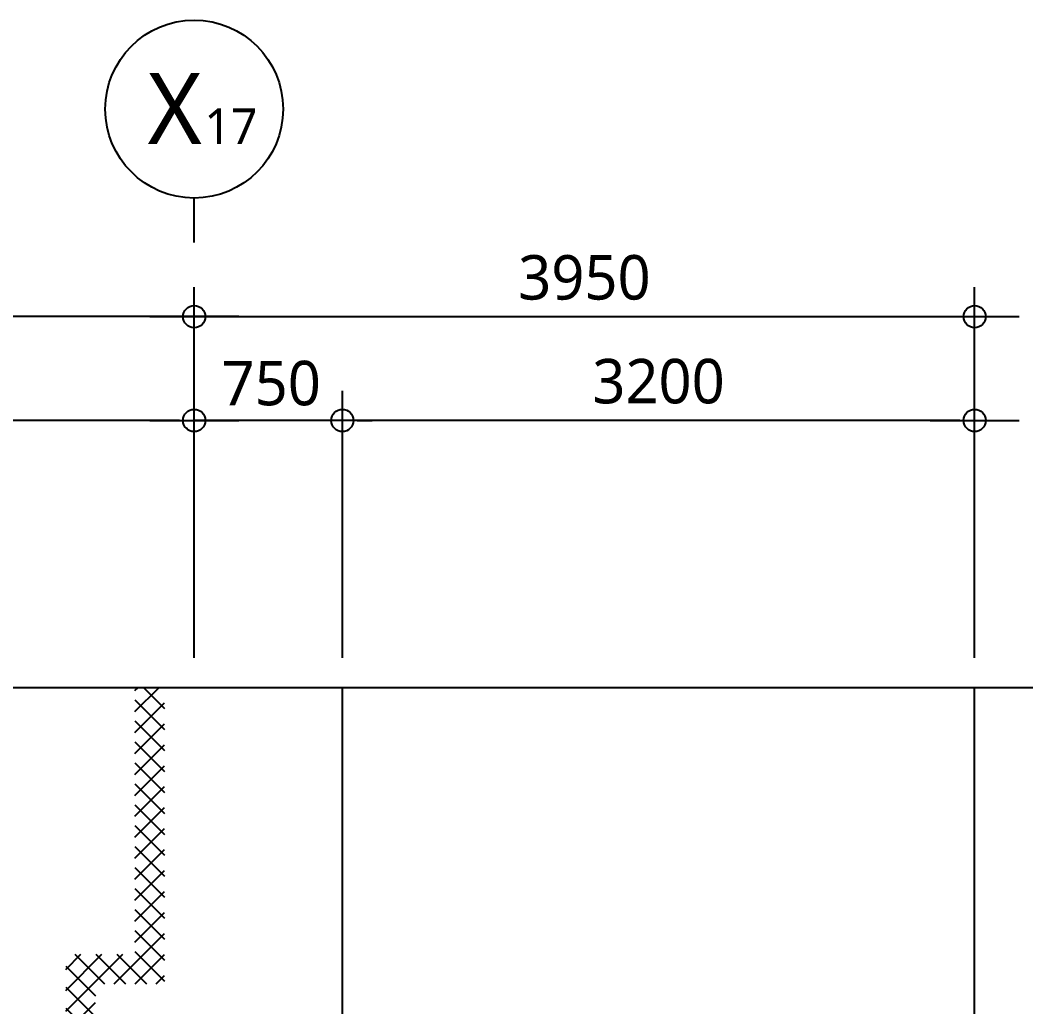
# Model space of a CAD drawing. Header units: millimetres. Extents: x 81033 to 452328, y -17390 to 42241.
# Drawn here: x 159019 to 164109, y 34008 to 39000 of the extents above; entities that cross this region are included whole.
import ezdxf
from ezdxf.enums import TextEntityAlignment as Align

# ---------------------------------------------------------------- set-up
doc = ezdxf.new("R2010")
doc.units = ezdxf.units.MM
doc.header["$LTSCALE"] = 100
doc.header["$MEASUREMENT"] = 0
doc.header["$PDSIZE"] = -10
doc.linetypes.add('CEN', pattern=[62, 60, -1, 0, -1])
doc.layers.get('0').update_dxf_attribs({"linetype": 'CONTINUOUS'})
doc.layers.get('Defpoints').update_dxf_attribs({"color": 171, "linetype": 'CONTINUOUS'})
for name, color, linetype in [('CEN(ST)', 1, 'CEN'), ('HAT 253', 253, 'CONTINUOUS'), ('NDIM', 7, 'CONTINUOUS'), ('SYM(AXIS)', 7, 'CONTINUOUS'), ('TEXT(AXIS)', 2, 'CONTINUOUS')]:
    doc.layers.add(name, color=color, linetype=linetype)
doc.styles.add('CGS', font='cgse', dxfattribs={"bigfont": 'cgs'})
doc.styles.add('나눔바른고딕', font='NanumBarunGothic.ttf')
doc.dimstyles.new('NDIM 1200', dxfattribs={"dimscale": 75, "dimtxt": 3, "dimasz": 1, "dimexe": 2, "dimexo": 2, "dimgap": 1, "dimtad": 1, "dimdec": 0, "dimdsep": 46, "dimtxsty": 'CGS', "dimblk": 'DOT0', "dimcen": 1, "dimdle": 8, "dimclrd": 256, "dimclre": 256, "dimclrt": 256, "dimadec": 0, "dimazin": 0, "dimtfac": 1, "dimtdec": 0, "dimtix": 1, "dimtmove": 2, "dimatfit": 3, "dimldrblk": 'DOT0', "dimfxl": 1, "dimtolj": 1, "dimtzin": 0, "dimlwd": -1, "dimlwe": -1, "dimarcsym": 0})

# ---------------------------------------------------------------- blocks, each defined once
blk = doc.blocks.new('A$C2F20087E')
at = {"layer": 'SYM(AXIS)'}
blk.add_line((600, 0), (600, 300), dxfattribs=at)
blk.add_circle((600, 900), 600, dxfattribs=at)
blk = doc.blocks.new('DOT0')
blk.add_line((-3, 0), (3, 0))
at = {"color": 6}
blk.add_circle((0, 0), 0.75, dxfattribs=at)
blk = doc.blocks.new('*D31')
at = {"layer": 'Defpoints', "color": 0, "ltscale": 0.4, "transparency": 16777216}
for p in [(148900, 37499.8), (148900, 35624.8), (159900, 35624.8)]:
    blk.add_point(p, dxfattribs=at)
at = {"layer": 'NDIM', "ltscale": 0.4, "transparency": 16777216}
for p, q in [((148900, 35774.8), (148900, 37649.8)), ((159900, 35774.8), (159900, 37649.8)), ((159825, 37499.8), (148975, 37499.8))]:
    blk.add_line(p, q, dxfattribs=at)
at = {"layer": 'NDIM', "ltscale": 0.4, "transparency": 16777216, "xscale": 75, "yscale": 75, "zscale": 75, "rotation": 180}
blk.add_blockref('DOT0', (148900, 37499.8), dxfattribs=at)
at = {"layer": 'NDIM', "ltscale": 0.4, "transparency": 16777216, "xscale": 75, "yscale": 75, "zscale": 75}
blk.add_blockref('DOT0', (159900, 37499.8), dxfattribs=at)
at = {"layer": 'NDIM', "ltscale": 0.4, "transparency": 16777216, "insert": (154400, 37697), "char_height": 225, "attachment_point": 5, "style": '나눔바른고딕'}
blk.add_mtext('\\A1;11000', dxfattribs=at)
blk = doc.blocks.new('*D32')
at = {"layer": 'Defpoints', "color": 0, "ltscale": 0.4, "transparency": 16777216}
for p in [(155550, 36974.8), (155550, 35624.8), (159900, 35624.8)]:
    blk.add_point(p, dxfattribs=at)
at = {"layer": 'NDIM', "ltscale": 0.4, "transparency": 16777216}
for p, q in [((155550, 35774.8), (155550, 37124.8)), ((159900, 35774.8), (159900, 37124.8)), ((159825, 36974.8), (155625, 36974.8))]:
    blk.add_line(p, q, dxfattribs=at)
at = {"layer": 'NDIM', "ltscale": 0.4, "transparency": 16777216, "xscale": 75, "yscale": 75, "zscale": 75, "rotation": 180}
blk.add_blockref('DOT0', (155550, 36974.8), dxfattribs=at)
at = {"layer": 'NDIM', "ltscale": 0.4, "transparency": 16777216, "xscale": 75, "yscale": 75, "zscale": 75}
blk.add_blockref('DOT0', (159900, 36974.8), dxfattribs=at)
at = {"layer": 'NDIM', "ltscale": 0.4, "transparency": 16777216, "insert": (157725, 37172.1), "char_height": 225, "attachment_point": 5, "style": '나눔바른고딕'}
blk.add_mtext('\\A1;4350', dxfattribs=at)
blk = doc.blocks.new('*D34')
at = {"layer": 'Defpoints', "color": 0, "ltscale": 0.4, "transparency": 16777216}
for p in [(160650, 36974.8), (160650, 35624.8), (163850, 35624.8)]:
    blk.add_point(p, dxfattribs=at)
at = {"layer": 'NDIM', "ltscale": 0.4, "transparency": 16777216}
for p, q in [((160650, 35774.8), (160650, 37124.8)), ((163850, 35774.8), (163850, 37124.8)), ((163775, 36974.8), (160725, 36974.8))]:
    blk.add_line(p, q, dxfattribs=at)
at = {"layer": 'NDIM', "ltscale": 0.4, "transparency": 16777216, "xscale": 75, "yscale": 75, "zscale": 75, "rotation": 180}
blk.add_blockref('DOT0', (160650, 36974.8), dxfattribs=at)
at = {"layer": 'NDIM', "ltscale": 0.4, "transparency": 16777216, "xscale": 75, "yscale": 75, "zscale": 75}
blk.add_blockref('DOT0', (163850, 36974.8), dxfattribs=at)
at = {"layer": 'NDIM', "ltscale": 0.4, "transparency": 16777216, "insert": (162250, 37172.1), "char_height": 225, "attachment_point": 5, "style": '나눔바른고딕'}
blk.add_mtext('\\A1;3200', dxfattribs=at)
blk = doc.blocks.new('*D35')
at = {"layer": 'Defpoints', "color": 0, "ltscale": 0.4, "transparency": 16777216}
for p in [(159900, 36974.8), (159900, 35624.8), (160650, 35624.8)]:
    blk.add_point(p, dxfattribs=at)
at = {"layer": 'NDIM', "ltscale": 0.4, "transparency": 16777216}
for p, q in [((159900, 35774.8), (159900, 37124.8)), ((160650, 35774.8), (160650, 37124.8)), ((159825, 36974.8), (159750, 36974.8)), ((160650, 36974.8), (159900, 36974.8)), ((160725, 36974.8), (160800, 36974.8))]:
    blk.add_line(p, q, dxfattribs=at)
at = {"layer": 'NDIM', "ltscale": 0.4, "transparency": 16777216, "xscale": 75, "yscale": 75, "zscale": 75}
blk.add_blockref('DOT0', (159900, 36974.8), dxfattribs=at)
at = {"layer": 'NDIM', "ltscale": 0.4, "transparency": 16777216, "xscale": 75, "yscale": 75, "zscale": 75, "rotation": 180}
blk.add_blockref('DOT0', (160650, 36974.8), dxfattribs=at)
at = {"layer": 'NDIM', "ltscale": 0.4, "transparency": 16777216, "insert": (160289.8, 37162.3), "char_height": 225, "attachment_point": 5, "style": '나눔바른고딕'}
blk.add_mtext('\\A1;750', dxfattribs=at)
blk = doc.blocks.new('*D36')
at = {"layer": 'Defpoints', "color": 0, "ltscale": 0.4, "transparency": 16777216}
for p in [(163850, 37499.8), (159900, 35624.8), (163850, 35624.8)]:
    blk.add_point(p, dxfattribs=at)
at = {"layer": 'NDIM', "ltscale": 0.4, "transparency": 16777216}
for p, q in [((159900, 35774.8), (159900, 37649.8)), ((163850, 35774.8), (163850, 37649.8)), ((159975, 37499.8), (163775, 37499.8))]:
    blk.add_line(p, q, dxfattribs=at)
at = {"layer": 'NDIM', "ltscale": 0.4, "transparency": 16777216, "xscale": 75, "yscale": 75, "zscale": 75, "rotation": 180}
blk.add_blockref('DOT0', (159900, 37499.8), dxfattribs=at)
at = {"layer": 'NDIM', "ltscale": 0.4, "transparency": 16777216, "xscale": 75, "yscale": 75, "zscale": 75}
blk.add_blockref('DOT0', (163850, 37499.8), dxfattribs=at)
at = {"layer": 'NDIM', "ltscale": 0.4, "transparency": 16777216, "insert": (161875, 37697.1), "char_height": 225, "attachment_point": 5, "style": '나눔바른고딕'}
blk.add_mtext('\\A1;3950', dxfattribs=at)

msp = doc.modelspace()

# ---------------------------------------------------------------- hatches: boundary and pattern name
at = {"layer": 'HAT 253'}
h = msp.add_hatch(dxfattribs=at)
h.set_pattern_fill('ANSI37', color=256, scale=600, angle=180)
h.paths.add_polyline_path([(159750, 23074.8), (159600, 23074.8), (159600, 32874.8), (159250, 32874.8), (159250, 34274.8), (159600, 34274.8), (159600, 35624.8), (159750, 35624.8), (159750, 34124.8), (159400, 34124.8), (159400, 33024.8), (159750, 33024.8)])

# ---------------------------------------------------------------- linework, layer by layer
at = {"layer": 'CEN(ST)', "ltscale": 10000}
for p, q in [((160650, 4574.8), (160650, 35624.8)), ((163850, 4574.8), (163850, 35624.8))]:
    msp.add_line(p, q, dxfattribs=at)
at = {"layer": 'Defpoints', "ltscale": 10000}
msp.add_lwpolyline([(146350, 35624.8), (165850, 35624.8), (165850, 4574.8), (146350, 4574.8)], close=True, dxfattribs=at)

# ---------------------------------------------------------------- block references
at = {"xscale": 0.75, "yscale": 0.75, "zscale": 0.75}
msp.add_blockref('A$C2F20087E', (159450, 37874.8), dxfattribs=at)

# ---------------------------------------------------------------- texts
at = {"layer": 'TEXT(AXIS)', "style": '나눔바른고딕'}
for s, height, p in [('X', 360, (159801.3, 38552.8)), ('17', 180, (160085.7, 38462.8))]:
    msp.add_text(s, height=height, dxfattribs=at).set_placement(p, align=Align.MIDDLE)

# ---------------------------------------------------------------- dimensions: what is measured, and where the dimension line sits
at = {"layer": 'NDIM', "ltscale": 0.4}
for base, p1, p2, picture, middle in [((148900, 37499.8), (159900, 35624.8), (148900, 35624.8), '*D31', (154400, 37697)), ((155550, 36974.8), (159900, 35624.8), (155550, 35624.8), '*D32', (157725, 37172.1)), ((160650, 36974.8), (163850, 35624.8), (160650, 35624.8), '*D34', (162250, 37172.1))]:
    dim = msp.add_linear_dim(base=base, p1=p1, p2=p2, angle=180, dimstyle='NDIM 1200', override={"dimtxsty": '나눔바른고딕'}, dxfattribs=at)
    dim.commit()
    dim.dimension.update_dxf_attribs({"geometry": picture, "text_midpoint": middle})
dim = msp.add_linear_dim(base=(163850, 37499.8), p1=(159900, 35624.8), p2=(163850, 35624.8), dimstyle='NDIM 1200', override={"dimtxsty": '나눔바른고딕'}, dxfattribs=at)
dim.commit()
dim.dimension.update_dxf_attribs({"geometry": '*D36', "text_midpoint": (161875, 37697.1)})
dim = msp.add_linear_dim(base=(159900, 36974.8), p1=(160650, 35624.8), p2=(159900, 35624.8), angle=180, dimstyle='NDIM 1200', override={"dimtxsty": '나눔바른고딕'}, dxfattribs=at)
dim.commit()
dim.dimension.update_dxf_attribs({"geometry": '*D35', "text_midpoint": (160289.8, 37162.3), "dimtype": 160})

doc.saveas('drawing.dxf')
